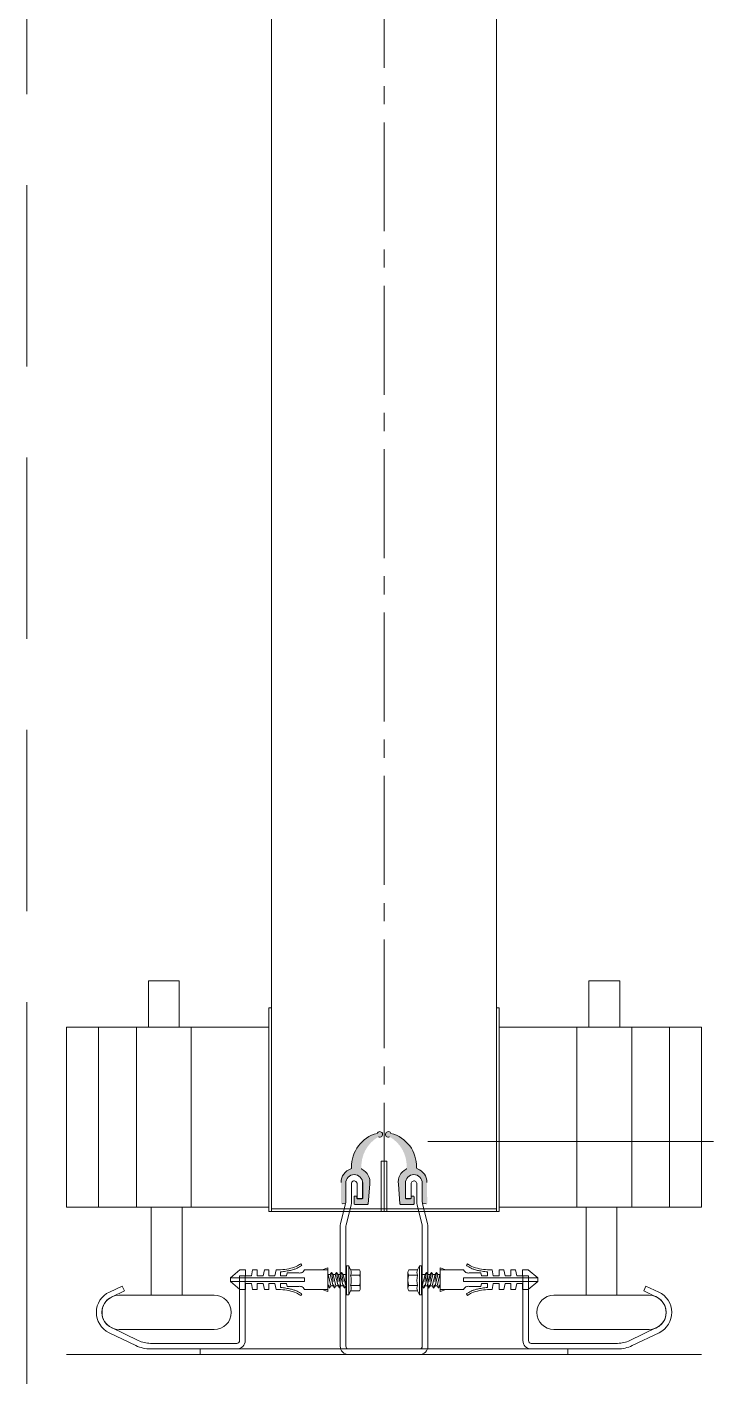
# Model space of a CAD drawing. Header units: millimetres. Extents: x -162958 to 167200, y -450 to 146301.
# Drawn here: x 127900 to 128145, y 6727.6 to 7199.4 of the extents above; entities that cross this region are included whole.
import ezdxf

# ---------------------------------------------------------------- set-up
doc = ezdxf.new("R2010")
doc.units = ezdxf.units.MM
for name, pattern in [('Xr_MB nha xuong CM2$0$Xr_MB nha xuong + VP$0$CENTER2', [28.575000000000003, 19.05, -3.175, 3.175, -3.175]), ('Xr_MB nha xuong CM2$0$Xr_MB nha xuong + VP$0$HIDDEN', [9.524999999999999, 6.35, -3.175]), ('Xr_MB nha xuong CM2$0$Xr_MB nha xuong + VP$0$HIDDENX2', [0.75, 0.5, -0.25])]:
    doc.linetypes.add(name, pattern=pattern)
for name, color, linetype, lineweight in [('1.kich thuoc', 7, 'Continuous', 5), ('Xr_MB nha xuong CM2$0$Xr_MB nha xuong + VP$0$CJSC.11-Khuat', 169, 'Xr_MB nha xuong CM2$0$Xr_MB nha xuong + VP$0$HIDDENX2', 5), ('Xr_MB nha xuong CM2$0$Xr_MB nha xuong + VP$0$CJSC.8-Cua', 15, 'Continuous', 5)]:
    doc.layers.add(name, color=color, linetype=linetype, lineweight=lineweight)

# ---------------------------------------------------------------- blocks, each defined once
blk = doc.blocks.new('YQ0523144600')
at = {"layer": 'Xr_MB nha xuong CM2$0$Xr_MB nha xuong + VP$0$CJSC.8-Cua'}
h = blk.add_hatch(color=256, dxfattribs=at)
edge = h.paths.add_edge_path()
edge.add_ellipse((117.3459682611283, -3599.502374680713), major_axis=(-0.1738785667439137, 0.1738785667439136), ratio=0.9999999999949267, start_angle=49.23560646993282, end_angle=109.7750835412209)
edge.add_ellipse((115.1452420896385, -3604.173881618306), major_axis=(-3.477571333518089, 3.477571333518089), ratio=0.9999999999990228, start_angle=215.8381215026716, end_angle=289.7750835357741, ccw=False)
edge.add_line((120.0005285053048, -3604.956951592118), (119.4423140848521, -3611.816770046949))
edge.add_ellipse((119.1972227927763, -3611.796825861558), major_axis=(-0.1738785667332311, 0.173878566733231), ratio=0.9999999999597684, start_angle=135.0000000191913, end_angle=220.3478340815832, ccw=False)
edge.add_line((119.1972227927763, -3612.04272728879), (114.751799806254, -3612.04272728879))
edge.add_ellipse((114.751799806254, -3611.796825861558), major_axis=(-0.1738785666912009, -0.173878566691201), ratio=0.999999999971421, start_angle=-45.00000000760002, end_angle=44.99999999403752, ccw=False)
edge.add_line((114.5058983790223, -3611.796825861558), (114.5058983790223, -3609.337811589241))
edge.add_ellipse((114.751799806254, -3609.337811589241), major_axis=(-0.173878566691201, 0.1738785666912009), ratio=0.999999999971421, start_angle=-44.99999999403741, end_angle=45.00000000760002, ccw=False)
edge.add_line((114.751799806254, -3609.091910162009), (115.2436026607174, -3609.091910162009))
edge.add_ellipse((115.2436026607174, -3609.337811589241), major_axis=(-0.1738785666912009, -0.173878566691201), ratio=0.999999999971421, start_angle=135.0000000059625, end_angle=225.0000000008187, ccw=False)
edge.add_line((115.4895040879492, -3609.337811589241), (115.4895040879492, -3609.829614443704))
edge.add_ellipse((115.7354055151809, -3609.829614443704), major_axis=(-0.1738785666912009, -0.1738785666912009), ratio=0.999999999971421, start_angle=314.9999999924, end_angle=404.9999999940374)
edge.add_line((115.7354055151809, -3610.075515870936), (117.2108140785713, -3610.075515870936))
edge.add_ellipse((117.2108140781056, -3609.829614443704), major_axis=(-0.1738785666991834, -0.1738785666991834), ratio=0.9999999999900508, start_angle=45.00000001384759, end_angle=99.15531080562705)
edge.add_line((117.4101435749326, -3609.973611886613), (117.517621685518, -3609.973611886613))
edge.add_line((117.5176216859836, -3609.973611886613), (117.5176216859836, -3604.563780488446))
edge.add_ellipse((114.5668045592029, -3604.563780487515), major_axis=(-2.086542800113071, -2.086542800113071), ratio=0.9999999999972956, start_angle=134.9999999993574, end_angle=314.9999999993574)
edge.add_line((111.6159874333534, -3604.563780487515), (111.6159874333534, -3611.14630195871))
edge.add_ellipse((109.1569731610361, -3611.14630195871), major_axis=(-1.73878566656704, -1.738785666567042), ratio=0.9999999999945743, start_angle=120.96375653136079, end_angle=134.9999999971321, ccw=False)
edge.add_line((111.5425674144644, -3611.742700522766), (110.3125074498821, -3611.86373670958))
edge.add_ellipse((110.2739793478977, -3611.472185415216), major_axis=(-0.278205706655803, 0.2782057066558027), ratio=0.9999999999996256, start_angle=44.17938350134301, end_angle=140.6197341970689, ccw=False)
edge.add_line((109.880577417789, -3611.466550546698), (109.9829368034843, -3604.320265215822))
edge.add_ellipse((114.9006315965671, -3604.262970525771), major_axis=(-3.477571333525854, 3.477571333525853), ratio=0.9999999999980459, start_angle=-25.953319780062486, end_angle=45.667506949178176, ccw=False)
edge.add_ellipse((113.1600198631641, -3599.141469823197), major_axis=(-0.3477571334271461, 0.3477571334271461), ratio=0.9999999999951805, start_angle=151.0134550133116, end_angle=227.0610489821468)
edge.add_ellipse((125.5368974360172, -3598.696055525914), major_axis=(-8.409682342549184, 8.40968234254918), ratio=0.9999999999998584, start_angle=-30.56151097227712, end_angle=47.061048965440705, ccw=False)
edge.add_ellipse((123.5161457194481, -3587.452584568411), major_axis=(-0.6955142667529323, -0.6955142667529326), ratio=0.9999999999937147, start_angle=20.46370466097801, end_angle=298.8263261093956, ccw=False)
edge.add_ellipse((128.8737020168919, -3598.648627949879), major_axis=(-8.347541424541994, 8.347541424542), ratio=0.9999999999998974, start_angle=344.2374473503, end_angle=409.2356064982607)
h = blk.add_hatch(color=256, dxfattribs=at)
edge = h.paths.add_edge_path()
edge.add_ellipse((132.654031738406, -3599.502374680713), major_axis=(0.1738785667439137, 0.1738785667439136), ratio=0.9999999999949267, start_angle=250.2249164587791, end_angle=310.7643935300672, ccw=False)
edge.add_ellipse((134.8547579098959, -3604.173881618306), major_axis=(3.477571333518089, 3.477571333518089), ratio=0.9999999999990228, start_angle=70.22491646422587, end_angle=144.1618784973284)
edge.add_line((129.9994714942295, -3604.956951592118), (130.5576859146822, -3611.816770046949))
edge.add_ellipse((130.802777206758, -3611.796825861558), major_axis=(0.1738785667332312, 0.173878566733231), ratio=0.9999999999597684, start_angle=139.6521659184168, end_angle=224.9999999808087)
edge.add_line((130.802777206758, -3612.04272728879), (135.2482001932804, -3612.04272728879))
edge.add_ellipse((135.2482001932804, -3611.796825861558), major_axis=(0.1738785666912008, -0.173878566691201), ratio=0.999999999971421, start_angle=315.0000000059625, end_angle=405.0000000076)
edge.add_line((135.4941016205121, -3611.796825861558), (135.4941016205121, -3609.337811589241))
edge.add_ellipse((135.2482001932804, -3609.337811589241), major_axis=(0.1738785666912011, 0.1738785666912009), ratio=0.999999999971421, start_angle=314.9999999924, end_angle=404.9999999940374)
edge.add_line((135.2482001932804, -3609.091910162009), (134.7563973388169, -3609.091910162009))
edge.add_ellipse((134.7563973388169, -3609.337811589241), major_axis=(0.1738785666912008, -0.173878566691201), ratio=0.999999999971421, start_angle=134.9999999991813, end_angle=224.9999999940375)
edge.add_line((134.5104959115852, -3609.337811589241), (134.5104959115852, -3609.829614443704))
edge.add_ellipse((134.2645944843534, -3609.829614443704), major_axis=(0.1738785666912008, -0.1738785666912009), ratio=0.999999999971421, start_angle=-44.99999999403741, end_angle=45.00000000760002, ccw=False)
edge.add_line((134.2645944843534, -3610.075515870936), (132.7891859209631, -3610.075515870936))
edge.add_ellipse((132.7891859214287, -3609.829614443704), major_axis=(0.1738785666991834, -0.1738785666991835), ratio=0.9999999999900508, start_angle=260.84468919437296, end_angle=314.99999998615243, ccw=False)
edge.add_line((132.5898564246017, -3609.973611886613), (132.4823783140164, -3609.973611886613))
edge.add_line((132.4823783135507, -3609.973611886613), (132.4823783135507, -3604.563780488446))
edge.add_ellipse((135.4331954403315, -3604.563780487515), major_axis=(2.08654280011307, -2.086542800113071), ratio=0.9999999999972956, start_angle=45.000000000642615, end_angle=225.0000000006426, ccw=False)
edge.add_line((138.3840125661809, -3604.563780487515), (138.3840125661809, -3611.14630195871))
edge.add_ellipse((140.8430268384982, -3611.14630195871), major_axis=(1.73878566656704, -1.738785666567042), ratio=0.9999999999945743, start_angle=225.0000000028679, end_angle=239.0362434686392)
edge.add_line((138.4574325850699, -3611.742700522766), (139.6874925496522, -3611.86373670958))
edge.add_ellipse((139.7260206516366, -3611.472185415216), major_axis=(0.2782057066558031, 0.2782057066558027), ratio=0.9999999999996256, start_angle=219.3802658029311, end_angle=315.820616498657)
edge.add_line((140.1194225817453, -3611.466550546698), (140.01706319605, -3604.320265215822))
edge.add_ellipse((135.0993684029672, -3604.262970525771), major_axis=(3.477571333525855, 3.477571333525852), ratio=0.9999999999980459, start_angle=314.3324930508218, end_angle=385.9533197800625)
edge.add_ellipse((136.8399801363703, -3599.141469823197), major_axis=(0.3477571334271463, 0.347757133427146), ratio=0.9999999999951805, start_angle=132.9389510178532, end_angle=208.9865449866884, ccw=False)
edge.add_ellipse((124.4631025635172, -3598.696055525914), major_axis=(8.409682342549187, 8.409682342549178), ratio=0.9999999999998584, start_angle=312.9389510345593, end_angle=390.5615109722771)
edge.add_ellipse((126.4838542800862, -3587.452584568411), major_axis=(0.695514266752932, -0.6955142667529328), ratio=0.9999999999937147, start_angle=61.17367389060441, end_angle=339.536295339022)
edge.add_ellipse((121.1262979826424, -3598.648627949879), major_axis=(8.347541424541994, 8.347541424542), ratio=0.9999999999998974, start_angle=-49.23560649826072, end_angle=15.762552649700012, ccw=False)
at = {"layer": 'Xr_MB nha xuong CM2$0$Xr_MB nha xuong + VP$0$CJSC.11-Khuat', "linetype": 'Xr_MB nha xuong CM2$0$Xr_MB nha xuong + VP$0$HIDDEN', "ltscale": 10}
blk.add_lwpolyline([(250, 0), (250, -3700), (0, -3700), (0, 0)], close=True, dxfattribs=at)
at = {"layer": 'Xr_MB nha xuong CM2$0$Xr_MB nha xuong + VP$0$CJSC.8-Cua'}
for p, q in [((85.65577164734714, -3614.563728724606), (85.6557716478128, -86.41987698432058)), ((164.3442283521872, -3614.563728724606), (164.3442283519544, -86.41987698432058)), ((42.50077819800936, -3545.918812183663), (42.50077819800936, -3533.795765044168)), ((42.50077819800936, -3533.795765044168), (53.32044099480845, -3533.795765044168)), ((53.32044099480845, -3545.918812183663), (53.32044099480845, -3533.795765044168)), ((196.6795590047259, -3545.918812183663), (196.6795590047259, -3533.795765044168)), ((207.499221801525, -3533.795765044168), (196.6795590047259, -3533.795765044168)), ((207.499221801525, -3545.918812183663), (207.499221801525, -3533.795765044168)), ((85.65577164734714, -3543.280198846012), (84.67216593842022, -3543.280198846012)), ((84.67216593842022, -3614.563728724606), (84.67216593842022, -3543.280198846012)), ((164.3442283521872, -3543.280198846012), (165.3278340611141, -3543.280198846012)), ((165.3278340611141, -3614.563728724606), (165.3278340611141, -3543.280198846012)), ((42.50077819800936, -3550), (42.50077819800936, -3545.918812183663)), ((53.32044099480845, -3550), (53.32044099480845, -3545.918812183663)), ((196.6795590047259, -3550), (196.6795590047259, -3545.918812183663)), ((207.499221801525, -3550), (207.499221801525, -3545.918812183663)), ((53.32044099480845, -3550), (13.85255490499549, -3550)), ((13.85255490499549, -3550), (13.85255490499549, -3612.950765362941)), ((25.07760569755919, -3612.950765362941), (25.07760569755919, -3550)), ((38.32045393553562, -3550), (38.32045393553562, -3612.950765362941)), ((84.67216593842022, -3550), (53.32044099480845, -3550)), ((57.50076525728218, -3550), (57.50076525728218, -3612.950765362941)), ((165.3278340611141, -3550), (196.6795590047259, -3550)), ((192.4992347422522, -3550), (192.4992347422522, -3612.950765362941)), ((196.6795590047259, -3550), (236.1474450945389, -3550)), ((211.6795460639987, -3550), (211.6795460639987, -3612.950765362941)), ((224.9223943019751, -3612.950765362941), (224.9223943019751, -3550)), ((236.1474450945389, -3550), (236.1474450945389, -3612.950765362941)), ((140.3512239849661, -3590.05553157907), (240.3512239845004, -3590.05553157907)), ((124.0163942913059, -3596.908042485826), (125.0000000002328, -3596.908042485826)), ((124.0163942913059, -3614.563728724606), (124.0163942913059, -3596.908042485826)), ((125.9836057082284, -3596.908042485826), (124.9999999993015, -3596.908042485826)), ((125.9836057082284, -3614.563728724606), (125.9836057082284, -3596.908042485826)), ((111.6159874333534, -3604.563780487515), (111.6159874333534, -3611.14630195871)), ((113.5831988507416, -3604.563780487515), (113.5831988507416, -3611.14630195871)), ((115.5504102681298, -3604.563780487515), (115.5504102681298, -3609.973611886613)), ((117.4567155053373, -3609.829614443704), (117.4567155053373, -3604.173881618306)), ((117.5176216859836, -3604.563780487515), (117.5176216859836, -3609.973611886613)), ((119.4423140848521, -3611.816770046949), (120.0005285053048, -3604.956951592118)), ((130.5576859146822, -3611.816770046949), (129.9994714942295, -3604.956951592118)), ((132.4823783135507, -3604.563780487515), (132.4823783135507, -3609.973611886613)), ((132.543284494197, -3609.829614443704), (132.543284494197, -3604.173881618306)), ((134.4495897314046, -3604.563780487515), (134.4495897314046, -3609.973611886613)), ((136.4168011487927, -3604.563780487515), (136.4168011487927, -3611.14630195871)), ((138.3840125661809, -3604.563780487515), (138.3840125661809, -3611.14630195871)), ((114.5058983790223, -3611.796825861558), (114.5058983790223, -3609.337811589241)), ((114.751799806254, -3609.091910162009), (115.2436026607174, -3609.091910162009)), ((115.4895040879492, -3609.337811589241), (115.4895040879492, -3609.829614443704)), ((134.5104959115852, -3609.337811589241), (134.5104959115852, -3609.829614443704)), ((135.2482001932804, -3609.091910162009), (134.7563973388169, -3609.091910162009)), ((135.4941016205121, -3611.796825861558), (135.4941016205121, -3609.337811589241)), ((13.85255490499549, -3612.950765362941), (53.32044099480845, -3612.950765362941)), ((43.48438390693627, -3643.809648268856), (43.48438390693627, -3612.950765362941)), ((53.32044099480845, -3612.950765362941), (84.67216593888588, -3612.950765362941)), ((54.30404670373537, -3643.809648268856), (54.30404670373537, -3612.950765362941)), ((124.9999999993015, -3613.580123015679), (85.65577164734714, -3613.580123015679)), ((111.5425674144644, -3611.742700522766), (109.7809320485685, -3618.789241988212)), ((110.3125074498821, -3611.86373670958), (111.5425674144644, -3611.742700522766)), ((113.4510428176727, -3612.219819373451), (111.6894074513111, -3619.266360838898)), ((114.751799806254, -3612.04272728879), (119.1972227927763, -3612.04272728879)), ((117.5176216859836, -3609.973611886613), (115.5504102681298, -3609.973611886613)), ((115.7354055151809, -3610.075515870936), (117.2108140781056, -3610.075515870936)), ((125.0000000002328, -3613.580123015679), (164.3442283521872, -3613.580123015679)), ((135.2482001932804, -3612.04272728879), (130.802777206758, -3612.04272728879)), ((132.4823783135507, -3609.973611886613), (134.4495897314046, -3609.973611886613)), ((134.2645944843534, -3610.075515870936), (132.7891859214287, -3610.075515870936)), ((136.5489571818616, -3612.219819373451), (138.3105925482232, -3619.266360838898)), ((138.4574325850699, -3611.742700522766), (140.2190679509658, -3618.789241988212)), ((139.6874925496522, -3611.86373670958), (138.4574325850699, -3611.742700522766)), ((196.6795590047259, -3612.950765362941), (165.3278340606485, -3612.950765362941)), ((195.695953295799, -3643.809648268856), (195.695953295799, -3612.950765362941)), ((236.1474450945389, -3612.950765362941), (196.6795590047259, -3612.950765362941)), ((206.5156160925981, -3643.809648268856), (206.5156160925981, -3612.950765362941)), ((125.9836057082284, -3614.563728724606), (84.67216593842022, -3614.563728724606)), ((124.0163942913059, -3614.563728724606), (165.3278340611141, -3614.563728724606)), ((109.6487760154996, -3661.612911597826), (109.6487760154996, -3619.862759402022)), ((111.6159874333534, -3661.612911597826), (111.6159874333534, -3619.862759402022)), ((138.3840125661809, -3661.612911597826), (138.3840125661809, -3619.862759402022)), ((140.3512239840347, -3661.612911597826), (140.3512239840347, -3619.862759402022)), ((96.18110224348493, -3633.439922124147), (95.83462776173837, -3632.851257753558)), ((153.8188977560494, -3633.439922124147), (154.165372237796, -3632.851257753558)), ((71.21667544567026, -3637.670445439406), (74.55068378173746, -3634.938207359985)), ((97.17293720575981, -3637.670445439406), (71.21667544567026, -3637.670445439406)), ((71.21667544567026, -3639.036564479582), (71.21667544567026, -3637.670445439406)), ((74.44964149431325, -3637.022768878378), (74.44964149431325, -3659.645700180903)), ((76.41685291216709, -3637.022768878378), (74.44964149431325, -3637.022768878378)), ((74.55068378173746, -3634.938207359985), (76.50344238174148, -3634.938207359985)), ((76.41685291216709, -3637.022768878378), (76.41685291216709, -3659.645700180903)), ((76.50344238174148, -3634.938207359985), (76.50344238174148, -3636.987385919318)), ((76.50344238174148, -3636.987385919318), (78.55262094200589, -3636.987385919318)), ((78.55262094200589, -3636.987385919318), (79.00310978642665, -3634.938207359985)), ((79.00310978642665, -3634.938207359985), (80.60179950180463, -3634.938207359985)), ((80.60179950180463, -3634.938207359985), (80.60179950180463, -3636.987385919318)), ((80.60179950180463, -3636.987385919318), (82.65097806160338, -3636.987385919318)), ((82.65097806160338, -3636.987385919318), (83.1014669064898, -3634.938207359985)), ((83.1014669064898, -3634.938207359985), (84.70015662186779, -3634.938207359985)), ((84.70015662186779, -3634.938207359985), (84.70015662186779, -3636.987385919318)), ((84.70015662186779, -3636.987385919318), (86.7493351821322, -3636.987385919318)), ((86.7493351821322, -3636.987385919318), (87.1998240260873, -3634.938207359985)), ((87.1998240260873, -3634.938207359985), (88.79851374193095, -3634.938207359985)), ((88.79851374193095, -3635.616306660697), (88.79851374193095, -3636.987385919318)), ((88.79851374193095, -3636.987385919318), (90.8476923017297, -3636.987385919318)), ((90.8476923017297, -3636.987385919318), (91.0729367241729, -3635.962796639651)), ((91.0729367241729, -3635.962796639651), (94.90015981462784, -3635.962796639651)), ((97.17293720575981, -3634.938207359985), (105.3696514458861, -3634.938207359985)), ((97.17293720575981, -3639.036564479582), (97.17293720575981, -3637.670445439406)), ((103.3204728860874, -3634.938207359985), (105.3696514458861, -3634.255147839896)), ((105.3696514458861, -3634.938207359985), (105.3696514458861, -3634.255147839896)), ((105.3696514458861, -3641.768802559003), (105.3696514458861, -3634.938207359985)), ((105.4180404942017, -3636.58548938483), (106.163186367834, -3636.58548938483)), ((105.4180404942017, -3636.58548938483), (106.4115683257114, -3640.559600709938)), ((106.6599502835888, -3635.840343511663), (106.163186367834, -3636.58548938483)), ((106.163186367834, -3636.58548938483), (107.1567141993437, -3640.559600709938)), ((106.6599502835888, -3635.840343511663), (107.1567141993437, -3636.58548938483)), ((106.6599502835888, -3635.840343511663), (107.2422863601241, -3639.043191934004)), ((107.1567141993437, -3636.58548938483), (107.9018600725103, -3636.58548938483)), ((107.1567141993437, -3636.58548938483), (108.1502420308534, -3640.559600709938)), ((108.3986239882652, -3635.840343511663), (107.9018600725103, -3636.58548938483)), ((107.9018600725103, -3636.58548938483), (108.89538790402, -3640.559600709938)), ((108.3986239882652, -3635.840343511663), (108.89538790402, -3636.58548938483)), ((108.3986239882652, -3635.840343511663), (108.9809600652661, -3639.043191934004)), ((108.89538790402, -3636.58548938483), (109.6405337776523, -3636.58548938483)), ((108.89538790402, -3636.58548938483), (109.8889157355297, -3640.559600709938)), ((110.1372976934072, -3635.840343511663), (109.6405337776523, -3636.58548938483)), ((109.6405337776523, -3636.58548938483), (110.634061609162, -3640.559600709938)), ((110.1372976934072, -3635.840343511663), (110.634061609162, -3636.58548938483)), ((110.1372976934072, -3635.840343511663), (110.7196337704081, -3639.043191934004)), ((110.634061609162, -3636.58548938483), (111.9112782424781, -3636.58548938483)), ((110.634061609162, -3636.58548938483), (111.6275894402061, -3640.559600709938)), ((139.3659383903723, -3636.58548938483), (138.0887217570562, -3636.58548938483)), ((139.3659383903723, -3636.58548938483), (138.3724105593283, -3640.559600709938)), ((139.8627023061272, -3635.840343511663), (139.2803662291262, -3639.043191934004)), ((139.8627023061272, -3635.840343511663), (139.3659383903723, -3636.58548938483)), ((140.359466221882, -3636.58548938483), (139.3659383903723, -3640.559600709938)), ((139.8627023061272, -3635.840343511663), (140.359466221882, -3636.58548938483)), ((141.1046120955143, -3636.58548938483), (140.1110842640046, -3640.559600709938)), ((141.1046120955143, -3636.58548938483), (140.359466221882, -3636.58548938483)), ((141.6013760112692, -3635.840343511663), (141.0190399342682, -3639.043191934004)), ((141.6013760112692, -3635.840343511663), (141.1046120955143, -3636.58548938483)), ((142.098139927024, -3636.58548938483), (141.1046120955143, -3640.559600709938)), ((141.6013760112692, -3635.840343511663), (142.098139927024, -3636.58548938483)), ((142.8432858001906, -3636.58548938483), (141.8497579686809, -3640.559600709938)), ((142.8432858001906, -3636.58548938483), (142.098139927024, -3636.58548938483)), ((143.3400497159455, -3635.840343511663), (142.7577136394102, -3639.043191934004)), ((143.3400497159455, -3635.840343511663), (142.8432858001906, -3636.58548938483)), ((143.8368136317004, -3636.58548938483), (142.8432858001906, -3640.559600709938)), ((143.3400497159455, -3635.840343511663), (143.8368136317004, -3636.58548938483)), ((144.5819595053326, -3636.58548938483), (143.5884316738229, -3640.559600709938)), ((144.5819595053326, -3636.58548938483), (143.8368136317004, -3636.58548938483)), ((146.679527113447, -3634.938207359985), (144.6303485536482, -3634.255147839896)), ((144.6303485536482, -3634.938207359985), (144.6303485536482, -3634.255147839896)), ((144.6303485536482, -3641.768802559003), (144.6303485536482, -3634.938207359985)), ((152.8270627937745, -3634.938207359985), (144.6303485536482, -3634.938207359985)), ((152.8270627937745, -3639.036564479582), (152.8270627937745, -3637.670445439406)), ((152.8270627937745, -3637.670445439406), (178.7833245538641, -3637.670445439406)), ((158.9270632753614, -3635.962796639651), (155.0998401849065, -3635.962796639651)), ((159.1523076978046, -3636.987385919318), (158.9270632753614, -3635.962796639651)), ((161.2014862576034, -3636.987385919318), (159.1523076978046, -3636.987385919318)), ((162.800175973447, -3634.938207359985), (161.2014862576034, -3634.938207359985)), ((161.2014862576034, -3635.616306660697), (161.2014862576034, -3636.987385919318)), ((163.2506648174021, -3636.987385919318), (162.800175973447, -3634.938207359985)), ((165.2998433776665, -3636.987385919318), (163.2506648174021, -3636.987385919318)), ((166.8985330930445, -3634.938207359985), (165.2998433776665, -3634.938207359985)), ((165.2998433776665, -3634.938207359985), (165.2998433776665, -3636.987385919318)), ((167.349021937931, -3636.987385919318), (166.8985330930445, -3634.938207359985)), ((169.3982004977297, -3636.987385919318), (167.349021937931, -3636.987385919318)), ((169.3982004977297, -3634.938207359985), (169.3982004977297, -3636.987385919318)), ((170.9968902131077, -3634.938207359985), (169.3982004977297, -3634.938207359985)), ((171.4473790575285, -3636.987385919318), (170.9968902131077, -3634.938207359985)), ((173.4965576177929, -3636.987385919318), (171.4473790575285, -3636.987385919318)), ((173.4965576177929, -3634.938207359985), (173.4965576177929, -3636.987385919318)), ((175.4493162177969, -3634.938207359985), (173.4965576177929, -3634.938207359985)), ((173.5831470873673, -3637.022768878378), (173.5831470873673, -3659.645700180903)), ((173.5831470873673, -3637.022768878378), (175.5503585052211, -3637.022768878378)), ((178.7833245538641, -3637.670445439406), (175.4493162177969, -3634.938207359985)), ((175.5503585052211, -3637.022768878378), (175.5503585052211, -3659.645700180903)), ((178.7833245538641, -3639.036564479582), (178.7833245538641, -3637.670445439406)), ((33.32367717125453, -3640.590811403468), (28.84035272547044, -3642.672800402157)), ((34.12180743389763, -3642.309493355453), (29.59161892556585, -3644.493588607758)), ((34.12180743389763, -3642.309493355453), (33.32367717125453, -3640.590811403468)), ((97.17293720575981, -3639.036564479582), (71.21667544567026, -3639.036564479582)), ((74.55068378173746, -3641.768802559003), (71.21667544567026, -3639.036564479582)), ((74.55068378173746, -3641.768802559003), (76.50344238174148, -3641.768802559003)), ((76.50344238174148, -3641.768802559003), (76.50344238174148, -3639.71962399967)), ((76.50344238174148, -3639.71962399967), (78.55262094200589, -3639.71962399967)), ((78.55262094200589, -3639.71962399967), (79.00310978642665, -3641.768802559003)), ((79.00310978642665, -3641.768802559003), (80.60179950180463, -3641.768802559003)), ((80.60179950180463, -3639.71962399967), (82.65097806160338, -3639.71962399967)), ((80.60179950180463, -3641.768802559003), (80.60179950180463, -3639.71962399967)), ((82.65097806160338, -3639.71962399967), (83.1014669064898, -3641.768802559003)), ((83.1014669064898, -3641.768802559003), (84.70015662186779, -3641.768802559003)), ((84.70015662186779, -3641.768802559003), (84.70015662186779, -3639.71962399967)), ((84.70015662186779, -3639.71962399967), (86.7493351821322, -3639.71962399967)), ((86.7493351821322, -3639.71962399967), (87.1998240260873, -3641.768802559003)), ((87.1998240260873, -3641.768802559003), (88.79851374193095, -3641.768802559003)), ((88.79851374193095, -3639.71962399967), (90.8476923017297, -3639.71962399967)), ((88.79851374193095, -3641.090703258291), (88.79851374193095, -3639.71962399967)), ((90.8476923017297, -3639.71962399967), (91.0729367241729, -3640.744213279337)), ((91.0729367241729, -3640.744213279337), (94.90015981462784, -3640.744213279337)), ((97.17293720575981, -3641.768802559003), (105.3696514458861, -3641.768802559003)), ((103.3204728860874, -3641.768802559003), (105.3696514458861, -3642.451862079091)), ((105.3696514458861, -3641.768802559003), (105.3696514458861, -3642.451862079091)), ((105.9148044099566, -3641.304746584035), (105.4180404942017, -3640.559600709938)), ((105.714451536769, -3640.202805782668), (105.9148044099566, -3641.304746584035)), ((105.9148044099566, -3641.304746584035), (106.4115683257114, -3640.559600709938)), ((107.1567141993437, -3640.559600709938), (106.4115683257114, -3640.559600709938)), ((107.6534781150986, -3641.304746584035), (107.1567141993437, -3640.559600709938)), ((107.453125241911, -3640.202805782668), (107.6534781150986, -3641.304746584035)), ((107.6534781150986, -3641.304746584035), (108.1502420308534, -3640.559600709938)), ((108.89538790402, -3640.559600709938), (108.1502420308534, -3640.559600709938)), ((109.3921518197749, -3641.304746584035), (108.89538790402, -3640.559600709938)), ((109.191798947053, -3640.202805782668), (109.3921518197749, -3641.304746584035)), ((109.3921518197749, -3641.304746584035), (109.8889157355297, -3640.559600709938)), ((110.634061609162, -3640.559600709938), (109.8889157355297, -3640.559600709938)), ((111.1308255244512, -3641.304746584035), (110.634061609162, -3640.559600709938)), ((110.9304726517294, -3640.202805782668), (111.1308255244512, -3641.304746584035)), ((111.1308255244512, -3641.304746584035), (111.6275894402061, -3640.559600709938)), ((111.9112782424781, -3640.559600709938), (111.6275894402061, -3640.559600709938)), ((138.0887217570562, -3640.559600709938), (138.3724105593283, -3640.559600709938)), ((138.8691744750831, -3641.304746584035), (138.3724105593283, -3640.559600709938)), ((139.069527347805, -3640.202805782668), (138.8691744750831, -3641.304746584035)), ((138.8691744750831, -3641.304746584035), (139.3659383903723, -3640.559600709938)), ((139.3659383903723, -3640.559600709938), (140.1110842640046, -3640.559600709938)), ((140.6078481797595, -3641.304746584035), (140.1110842640046, -3640.559600709938)), ((140.8082010524813, -3640.202805782668), (140.6078481797595, -3641.304746584035)), ((140.6078481797595, -3641.304746584035), (141.1046120955143, -3640.559600709938)), ((141.1046120955143, -3640.559600709938), (141.8497579686809, -3640.559600709938)), ((142.3465218844358, -3641.304746584035), (141.8497579686809, -3640.559600709938)), ((142.5468747576233, -3640.202805782668), (142.3465218844358, -3641.304746584035)), ((142.3465218844358, -3641.304746584035), (142.8432858001906, -3640.559600709938)), ((142.8432858001906, -3640.559600709938), (143.5884316738229, -3640.559600709938)), ((144.0851955895778, -3641.304746584035), (143.5884316738229, -3640.559600709938)), ((144.2855484627653, -3640.202805782668), (144.0851955895778, -3641.304746584035)), ((144.0851955895778, -3641.304746584035), (144.5819595053326, -3640.559600709938)), ((152.8270627937745, -3641.768802559003), (144.6303485536482, -3641.768802559003)), ((144.6303485536482, -3641.768802559003), (144.6303485536482, -3642.451862079091)), ((146.679527113447, -3641.768802559003), (144.6303485536482, -3642.451862079091)), ((152.8270627937745, -3639.036564479582), (178.7833245538641, -3639.036564479582)), ((158.9270632753614, -3640.744213279337), (155.0998401849065, -3640.744213279337)), ((159.1523076978046, -3639.71962399967), (158.9270632753614, -3640.744213279337)), ((161.2014862576034, -3639.71962399967), (159.1523076978046, -3639.71962399967)), ((161.2014862576034, -3641.090703258291), (161.2014862576034, -3639.71962399967)), ((162.800175973447, -3641.768802559003), (161.2014862576034, -3641.768802559003)), ((163.2506648174021, -3639.71962399967), (162.800175973447, -3641.768802559003)), ((165.2998433776665, -3639.71962399967), (163.2506648174021, -3639.71962399967)), ((165.2998433776665, -3641.768802559003), (165.2998433776665, -3639.71962399967)), ((166.8985330930445, -3641.768802559003), (165.2998433776665, -3641.768802559003)), ((167.349021937931, -3639.71962399967), (166.8985330930445, -3641.768802559003)), ((169.3982004977297, -3639.71962399967), (167.349021937931, -3639.71962399967)), ((169.3982004977297, -3641.768802559003), (169.3982004977297, -3639.71962399967)), ((170.9968902131077, -3641.768802559003), (169.3982004977297, -3641.768802559003)), ((171.4473790575285, -3639.71962399967), (170.9968902131077, -3641.768802559003)), ((173.4965576177929, -3639.71962399967), (171.4473790575285, -3639.71962399967)), ((173.4965576177929, -3641.768802559003), (173.4965576177929, -3639.71962399967)), ((175.4493162177969, -3641.768802559003), (173.4965576177929, -3641.768802559003)), ((175.4493162177969, -3641.768802559003), (178.7833245538641, -3639.036564479582)), ((215.8781925656367, -3642.309493355453), (216.6763228282798, -3640.590811403468)), ((215.8781925656367, -3642.309493355453), (220.4083810739685, -3644.493588607758)), ((216.6763228282798, -3640.590811403468), (221.1596472740639, -3642.672800402157)), ((65.53547402354889, -3643.809648268856), (32.25295658712275, -3643.809648268856)), ((95.83462776173837, -3643.855752165429), (96.18110224348493, -3643.26708779484)), ((154.165372237796, -3643.855752165429), (153.8188977560494, -3643.26708779484)), ((184.4645259759855, -3643.809648268856), (217.7470434124116, -3643.809648268856)), ((26.27128400304355, -3649.341101759113), (26.27128400304355, -3650.278184426017)), ((71.51714660762809, -3650.278184426017), (71.51714660762809, -3649.341101759113)), ((178.4828533919062, -3650.278184426017), (178.4828533919062, -3649.341101759113)), ((223.7287159964908, -3649.341101759113), (223.7287159964908, -3650.278184426017)), ((38.12840008479543, -3661.425357771106), (28.73729322873987, -3656.897715738975)), ((38.98272578208707, -3659.653339609504), (29.59161892556585, -3655.125697577372)), ((32.25295658712275, -3655.809637916274), (65.53547402354889, -3655.809637916274)), ((217.7470434124116, -3655.809637916274), (184.4645259759855, -3655.809637916274)), ((211.0172742174473, -3659.653339609504), (220.4083810739685, -3655.125697577372)), ((211.8715999147389, -3661.425357771106), (221.2627067707945, -3656.897715738975)), ((73.46603578538634, -3660.62930588983), (43.25435426668264, -3660.62930588983)), ((176.533964214148, -3660.62930588983), (206.7456457328517, -3660.62930588983)), ((236.1474450945389, -3664.563728724606), (13.85255490499549, -3664.563728724606)), ((43.25435426668264, -3662.596517306753), (137.4004068577196, -3662.596517306753)), ((60.67916157119907, -3662.596517306753), (60.67916157119907, -3664.563728724606)), ((137.4004068577196, -3664.563728724606), (60.67916157119907, -3664.563728724606)), ((206.7456457328517, -3662.596517306753), (112.5995931418147, -3662.596517306753)), ((112.5995931418147, -3664.563728724606), (189.3208384283353, -3664.563728724606)), ((189.3208384283353, -3662.596517306753), (189.3208384283353, -3664.563728724606))]:
    blk.add_line(p, q, dxfattribs=at)
at = {"layer": 'Xr_MB nha xuong CM2$0$Xr_MB nha xuong + VP$0$CJSC.8-Cua', "linetype": 'Xr_MB nha xuong CM2$0$Xr_MB nha xuong + VP$0$CENTER2', "ltscale": 2}
for p in [(124.9999999993015, -3614.563728724606), (125.0000000002328, -3614.563728724606)]:
    blk.add_line(p, (125, -86.41987698432058), dxfattribs=at)
at = {"layer": 'Xr_MB nha xuong CM2$0$Xr_MB nha xuong + VP$0$CJSC.8-Cua', "extrusion": (-3.576906293552998e-30, 1.224606353771678e-16, -1)}
for p, q in [((111.9112782424781, -3633.487570254132), (112.6446880681906, -3633.487570254132)), ((111.9112782424781, -3633.487570254132), (111.9112782424781, -3643.657519841567)), ((112.6446880681906, -3633.487570254132), (113.2632269284222, -3634.902780712582)), ((112.6446880681906, -3633.487570254132), (112.6446880681906, -3643.657519841567)), ((113.2632269284222, -3634.902780712582), (116.383347969735, -3634.902780712582)), ((113.2632269284222, -3636.737663039006), (116.383347969735, -3636.737663039006)), ((116.6539951174054, -3635.820221716538), (116.6539951174054, -3641.324868379161)), ((112.6446880681906, -3643.657519841567), (113.2632269284222, -3642.242309383117)), ((113.2632269284222, -3640.407427056693), (116.383347969735, -3640.407427056693)), ((113.2632269284222, -3642.242309383117), (116.383347969735, -3642.242309383117)), ((111.9112782424781, -3643.657519841567), (112.6446880681906, -3643.657519841567))]:
    blk.add_line(p, q, dxfattribs=at)
at = {"layer": 'Xr_MB nha xuong CM2$0$Xr_MB nha xuong + VP$0$CJSC.8-Cua', "extrusion": (3.631289740355381e-30, 1.224606353771678e-16, -1)}
for p, q in [((133.3460048821289, -3635.820221716538), (133.3460048821289, -3641.324868379161)), ((136.7367730711121, -3634.902780712582), (133.6166520297993, -3634.902780712582)), ((136.7367730711121, -3636.737663039006), (133.6166520297993, -3636.737663039006)), ((137.3553119313437, -3633.487570254132), (136.7367730711121, -3634.902780712582)), ((138.0887217570562, -3633.487570254132), (137.3553119313437, -3633.487570254132)), ((137.3553119313437, -3633.487570254132), (137.3553119313437, -3643.657519841567)), ((138.0887217570562, -3633.487570254132), (138.0887217570562, -3643.657519841567)), ((136.7367730711121, -3640.407427056693), (133.6166520297993, -3640.407427056693)), ((136.7367730711121, -3642.242309383117), (133.6166520297993, -3642.242309383117)), ((137.3553119313437, -3643.657519841567), (136.7367730711121, -3642.242309383117)), ((138.0887217570562, -3643.657519841567), (137.3553119313437, -3643.657519841567))]:
    blk.add_line(p, q, dxfattribs=at)
at = {"layer": 'Xr_MB nha xuong CM2$0$Xr_MB nha xuong + VP$0$CJSC.8-Cua', "color": 6}
blk.add_lwpolyline([(250, -3550), (250, -3700), (0, -3700), (0, -3550)], dxfattribs=at)
at = {"layer": 'Xr_MB nha xuong CM2$0$Xr_MB nha xuong + VP$0$CJSC.8-Cua'}
for centre, radius, start, end in [((125.5368974360172, -3598.696055525914), 11.89308682399862, 104.4384890287685, 182.0610489878495), ((123.5161457194481, -3587.552584568039), 0.9836057088011185, 245.4637046810004, 163.8263261080612), ((126.4838542800862, -3587.552584568039), 0.9836057088011185, 16.17367389193885, 294.5362953311351), ((124.4631025635172, -3598.696055525914), 11.89308682399862, 357.9389510121504, 75.5615109712315), ((114.9006315965671, -3604.262970525771), 4.918028543927388, 108.4953763265052, 180.667506915592), ((113.1600198631641, -3599.141469823197), 0.4918028543638123, 291.5286014774, 2.061048987849581), ((117.3459682611283, -3599.502374680713), 0.2459014271589023, 184.2356065155363, 244.7750834976122), ((115.1452420896385, -3604.173881618306), 4.91802854401501, 350.8381215061682, 64.77508349761217), ((134.8547579098959, -3604.173881618306), 4.91802854401501, 115.2249165023878, 189.1618784938317), ((132.654031738406, -3599.502374680713), 0.2459014271589023, 295.2249165023878, 355.7643934844637), ((136.8399801363703, -3599.141469823197), 0.4918028543638123, 177.9389510121504, 248.4713985225999), ((135.0993684029672, -3604.262970525771), 4.918028543927388, 359.332493084408, 71.50462365661176), ((114.5668045592029, -3604.563780487515), 2.950817126402399, 0, 180), ((114.5570313765202, -3604.790946441703), 0.98360570880772, 356.9909096557184, 176.9909096557185), ((135.4331954403315, -3604.563780487515), 2.950817126402399, 0, 180), ((135.4429686230142, -3604.790946441703), 0.98360570880772, 3.00909034428155, 183.0090903442816), ((114.751799806254, -3609.337811589241), 0.2459014271735214, 90, 180), ((115.2436026607174, -3609.337811589241), 0.2459014271589695, 0, 90), ((134.7563973388169, -3609.337811589241), 0.2459014271589695, 90, 180), ((135.2482001932804, -3609.337811589241), 0.2459014271735214, 0, 90), ((109.1569731619675, -3611.146301959641), 2.459014270876074, 345.9637565256026, 0), ((109.1569731619675, -3611.146301959641), 4.426225688699269, 345.9637565256026, 0), ((114.751799806254, -3611.796825861558), 0.2459014271589695, 180, 270), ((115.7354055151809, -3609.829614443704), 0.2459014271589695, 180, 270), ((117.2108140785713, -3609.829614443704), 0.2459014271735214, 269.9999999733196, 0), ((119.1972227927763, -3611.796825861558), 0.2459014271735214, 270, 355.347834082122), ((130.802777206758, -3611.796825861558), 0.2459014271735214, 184.6521659178779, 270), ((132.7891859209631, -3609.829614443704), 0.2459014271735214, 180, 270.0000000266804), ((134.2645944843534, -3609.829614443704), 0.2459014271589695, 270, 0), ((135.2482001932804, -3611.796825861558), 0.2459014271589695, 270, 0), ((140.8430268375669, -3611.146301959641), 4.426225688699269, 180, 194.0362434743974), ((140.8430268375669, -3611.146301959641), 2.459014270876074, 180, 194.0362434743974), ((114.0750017042737, -3619.862759402022), 4.426225688699269, 165.9637565256025, 180), ((135.9249982952606, -3619.862759402022), 4.426225688699269, 0, 14.03624347439743), ((114.0750017038081, -3619.862759402022), 2.459014270876074, 165.9637565256025, 180), ((135.9249982957263, -3619.862759402022), 2.459014270876074, 0, 14.03624347439743), ((32.1545960160438, -3649.809643092565), 7.868845670408285, 114.9094524402459, 244.2603463641643), ((217.8454039834905, -3649.809643092565), 7.868845670408285, 295.7396536358356, 65.09054755975413), ((32.25295658712275, -3649.809643092565), 5.999994823680026, 90, 270), ((32.1545960160438, -3649.809643092565), 5.901634252801708, 115.7396536358356, 244.2603463641643), ((65.53547402354889, -3649.809643092565), 5.999994823680026, 270, 90), ((184.4645259759855, -3649.809643092565), 5.999994823680026, 90, 270), ((217.7470434124116, -3649.809643092565), 5.999994823680026, 270, 90), ((217.8454039834905, -3649.809643092565), 5.901634252801708, 295.7396536358356, 64.26034636416439), ((43.25435426668264, -3650.793248802423), 11.80326850485289, 244.2603463641643, 270.0000000266804), ((43.25435426621698, -3650.793248802423), 9.836057086708024, 244.2603463641643, 270), ((73.466035785852, -3659.645700180903), 0.9836057087086374, 270, 0), ((73.46603578538634, -3659.645700180903), 2.950817126373295, 270, 0), ((112.5995931418147, -3661.612911598757), 2.950817126373295, 180, 270), ((112.5995931418147, -3661.612911598757), 0.9836057087086374, 180, 270), ((137.4004068577196, -3661.612911598757), 2.950817126373295, 270, 0), ((137.4004068577196, -3661.612911598757), 0.9836057087086374, 270, 0), ((176.533964214148, -3659.645700180903), 2.950817126373295, 180, 270), ((176.5339642136823, -3659.645700180903), 0.9836057087086374, 180, 270), ((206.7456457333174, -3650.793248802423), 9.836057086708024, 270, 295.7396536358356), ((206.7456457328517, -3650.793248802423), 11.80326850485289, 269.9999999733196, 295.7396536358356)]:
    blk.add_arc(centre, radius, start, end, dxfattribs=at)
for centre, major_axis, ratio, start_param, end_param in [((107.1776555844117, -3638.572545047849), (-4.494525198532845, -4.494525198532844), 0.9999999999990917, 2.057394122266995, 2.649037176737222), ((111.8433811983559, -3635.820221716538), (-1.195358977790329, -1.195358977790329), 0.9999999999999998, 1.782553285260076, 2.929835695124614), ((110.2977766247932, -3638.572545047849), (-4.494525198747501, 4.4945251987475), 0.9999999999999997, 3.630284844143364, 4.22369678983112), ((114.9635022387374, -3635.820221716538), (-1.195358977790329, -1.195358977790329), 0.9999999999999998, 1.782553285260076, 2.929835695124614), ((111.8433811983559, -3641.324868379161), (-1.195358977790329, -1.195358977790329), 0.9999999999999998, 1.782553285260076, 2.929835695124614), ((114.9635022387374, -3641.324868379161), (-1.195358977790329, -1.195358977790329), 0.9999999999999998, 1.782553285260076, 2.929835695124614)]:
    blk.add_ellipse(centre, major_axis=major_axis, ratio=ratio, start_param=start_param, end_param=end_param, dxfattribs=at)
at = {"layer": 'Xr_MB nha xuong CM2$0$Xr_MB nha xuong + VP$0$CJSC.8-Cua', "extrusion": (-1.836909530731377e-16, -6.123031769364854e-17, -1)}
blk.add_ellipse((139.7022233747412, -3638.572545047849), major_axis=(4.494525198747502, 4.494525198747498), ratio=0.9999999999999997, start_param=3.630284844143364, end_param=4.22369678983112, dxfattribs=at)
at = {"layer": 'Xr_MB nha xuong CM2$0$Xr_MB nha xuong + VP$0$CJSC.8-Cua', "extrusion": (-1.836909530731378e-16, -6.123031769364965e-17, -1)}
blk.add_ellipse((135.0364977607969, -3635.820221716538), major_axis=(1.195358977790328, -1.195358977790329), ratio=0.9999999999999998, start_param=1.782553285260076, end_param=2.929835695124614, dxfattribs=at)
at = {"layer": 'Xr_MB nha xuong CM2$0$Xr_MB nha xuong + VP$0$CJSC.8-Cua', "extrusion": (-1.836909530731373e-16, -6.123031769364878e-17, -1)}
blk.add_ellipse((142.8223444151226, -3638.572545047849), major_axis=(4.494525198532844, -4.494525198532846), ratio=0.9999999999990917, start_param=2.057394122266995, end_param=2.649037176737222, dxfattribs=at)
at = {"layer": 'Xr_MB nha xuong CM2$0$Xr_MB nha xuong + VP$0$CJSC.8-Cua', "extrusion": (-1.83690953073138e-16, -6.123031769364932e-17, -1)}
for centre in [(138.1566188011784, -3635.820221716538), (135.0364977607969, -3641.324868379161), (138.1566188011784, -3641.324868379161)]:
    blk.add_ellipse(centre, major_axis=(1.195358977790328, -1.195358977790329), ratio=0.9999999999999998, start_param=1.782553285260076, end_param=2.929835695124614, dxfattribs=at)
at = {"layer": 'Xr_MB nha xuong CM2$0$Xr_MB nha xuong + VP$0$CJSC.8-Cua'}
for points, knots in [([(88.79851374193095, -3634.938207359985), (90.69971962482668, -3634.707829542458), (93.19375421456061, -3634.405615958385), (95.32745089638047, -3633.149770540185), (95.83462776173837, -3632.851257753558)], [0, 0, 0, 0, 8.247571760151539, 10.81930654709691, 10.81930654709691, 10.81930654709691, 10.81930654709691]), ([(161.2014862576034, -3634.938207359985), (159.3002803747077, -3634.707829542458), (156.8062457849737, -3634.405615958385), (154.6725491031539, -3633.149770540185), (154.165372237796, -3632.851257753558)], [0, 0, 0, 0, 8.247571760151539, 10.81930654709691, 10.81930654709691, 10.81930654709691, 10.81930654709691]), ([(88.79851374193095, -3635.616306660697), (89.17287551355548, -3635.580900252797), (89.46667078160681, -3635.545305568725), (90.35061836917885, -3635.431812600233), (90.94333983003162, -3635.347286881879), (92.0066409020219, -3635.147888348438), (92.47812721482478, -3635.042352043092), (93.33724760706536, -3634.799566970207), (93.7263167372439, -3634.669990775175), (94.40041843079962, -3634.39899738878), (94.6893783675041, -3634.265783778392), (95.24431740050204, -3633.980821180157), (95.51233434048481, -3633.829931358807), (95.91136147943325, -3633.598691480234), (96.04689243878238, -3633.518914967775), (96.18110224348493, -3633.439922124147)], [0, 0, 0, 0, 1.267556481259066, 1.267556481259066, 3.802669443777198, 3.802669443777198, 5.834114089114067, 5.834114089114067, 7.542916678824766, 7.542916678824766, 8.840843702748835, 8.840843702748835, 10.1387707266729, 10.1387707266729, 10.81930654709691, 10.81930654709691, 10.81930654709691, 10.81930654709691]), ([(94.90015981462784, -3635.962796639651), (95.31222021509893, -3636.020615426823), (96.25576367997564, -3636.153009945527), (96.8424603047315, -3635.375926267356), (97.17293720575981, -3634.938207359985)], [0, 0, 0, 0, 1.710133700093138, 3.915895525915961, 3.915895525915961, 3.915895525915961, 3.915895525915961]), ([(155.0998401849065, -3635.962796639651), (154.6877797844354, -3636.020615426823), (153.7442363195587, -3636.153009945527), (153.1575396948028, -3635.375926267356), (152.8270627937745, -3634.938207359985)], [0, 0, 0, 0, 1.710133700093138, 3.915895525915961, 3.915895525915961, 3.915895525915961, 3.915895525915961]), ([(161.2014862576034, -3635.616306660697), (160.8271244859789, -3635.580900252797), (160.5333292179275, -3635.545305568725), (159.6493816303555, -3635.431812600233), (159.0566601695027, -3635.347286881879), (157.9933590975124, -3635.147888348438), (157.5218727847096, -3635.042352043092), (156.662752392469, -3634.799566970207), (156.2736832622904, -3634.669990775175), (155.5995815687347, -3634.39899738878), (155.3106216320302, -3634.265783778392), (154.7556825990323, -3633.980821180157), (154.4876656590495, -3633.829931358807), (154.0886385201011, -3633.598691480234), (153.953107560752, -3633.518914967775), (153.8188977560494, -3633.439922124147)], [0, 0, 0, 0, 1.267556481259066, 1.267556481259066, 3.802669443777198, 3.802669443777198, 5.834114089114067, 5.834114089114067, 7.542916678824766, 7.542916678824766, 8.840843702748835, 8.840843702748835, 10.1387707266729, 10.1387707266729, 10.81930654709691, 10.81930654709691, 10.81930654709691, 10.81930654709691]), ([(88.79851374193095, -3641.090703258291), (89.17287551355548, -3641.126109666191), (89.46667078160681, -3641.161704350263), (90.35061836917885, -3641.275197317824), (90.94333983003162, -3641.359723036177), (92.0066409020219, -3641.55912157055), (92.47812721482478, -3641.664657875896), (93.33724760706536, -3641.907442948781), (93.7263167372439, -3642.037019143812), (94.40041843079962, -3642.308012530208), (94.6893783675041, -3642.441226140596), (95.24431740050204, -3642.72618873883), (95.51233434048481, -3642.877078560181), (95.91136147943325, -3643.108318438753), (96.04689243878238, -3643.188094951212), (96.18110224348493, -3643.26708779484)], [0, 0, 0, 0, 1.267556481259066, 1.267556481259066, 3.802669443777198, 3.802669443777198, 5.834114089114067, 5.834114089114067, 7.542916678824766, 7.542916678824766, 8.840843702748835, 8.840843702748835, 10.1387707266729, 10.1387707266729, 10.81930654709691, 10.81930654709691, 10.81930654709691, 10.81930654709691]), ([(88.79851374193095, -3641.768802559003), (90.69971962482668, -3641.99918037653), (93.19375421456061, -3642.301393960603), (95.32745089638047, -3643.557239377871), (95.83462776173837, -3643.855752165429)], [0, 0, 0, 0, 8.247571760151539, 10.81930654709691, 10.81930654709691, 10.81930654709691, 10.81930654709691]), ([(94.90015981462784, -3640.744213279337), (95.31222021509893, -3640.686394492164), (96.25576367997564, -3640.553999973461), (96.8424603047315, -3641.331083651632), (97.17293720575981, -3641.768802559003)], [0, 0, 0, 0, 1.710133700093138, 3.915895525915961, 3.915895525915961, 3.915895525915961, 3.915895525915961]), ([(155.0998401849065, -3640.744213279337), (154.6877797844354, -3640.686394492164), (153.7442363195587, -3640.553999973461), (153.1575396948028, -3641.331083651632), (152.8270627937745, -3641.768802559003)], [0, 0, 0, 0, 1.710133700093138, 3.915895525915961, 3.915895525915961, 3.915895525915961, 3.915895525915961]), ([(161.2014862576034, -3641.090703258291), (160.8271244859789, -3641.126109666191), (160.5333292179275, -3641.161704350263), (159.6493816303555, -3641.275197317824), (159.0566601695027, -3641.359723036177), (157.9933590975124, -3641.55912157055), (157.5218727847096, -3641.664657875896), (156.662752392469, -3641.907442948781), (156.2736832622904, -3642.037019143812), (155.5995815687347, -3642.308012530208), (155.3106216320302, -3642.441226140596), (154.7556825990323, -3642.72618873883), (154.4876656590495, -3642.877078560181), (154.0886385201011, -3643.108318438753), (153.953107560752, -3643.188094951212), (153.8188977560494, -3643.26708779484)], [0, 0, 0, 0, 1.267556481259066, 1.267556481259066, 3.802669443777198, 3.802669443777198, 5.834114089114067, 5.834114089114067, 7.542916678824766, 7.542916678824766, 8.840843702748835, 8.840843702748835, 10.1387707266729, 10.1387707266729, 10.81930654709691, 10.81930654709691, 10.81930654709691, 10.81930654709691]), ([(161.2014862576034, -3641.768802559003), (159.3002803747077, -3641.99918037653), (156.8062457849737, -3642.301393960603), (154.6725491031539, -3643.557239377871), (154.165372237796, -3643.855752165429)], [0, 0, 0, 0, 8.247571760151539, 10.81930654709691, 10.81930654709691, 10.81930654709691, 10.81930654709691])]:
    blk.add_open_spline(points, degree=3, knots=knots, dxfattribs=at)

msp = doc.modelspace()

# ---------------------------------------------------------------- block references
at = {"layer": '1.kich thuoc'}
msp.add_blockref('YQ0523144600', (127899.9871606703, 10399.63986792509, 1.125196262147137e-09), dxfattribs=at)

doc.saveas('drawing.dxf')
